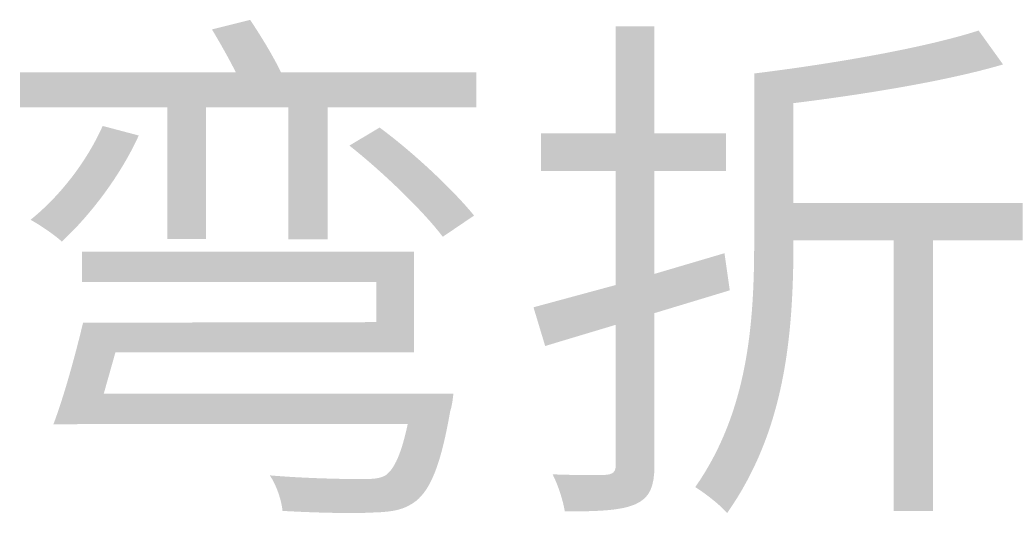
# Model space of a CAD drawing. Header units: millimetres. Extents: x 1387 to 2553, y -68 to 207.
# Drawn here: x 2449.83 to 2469.74, y -7.92 to 1.97 of the extents above; entities that cross this region are included whole.
import ezdxf

# ---------------------------------------------------------------- set-up
doc = ezdxf.new("R2010")
doc.units = ezdxf.units.MM
doc.layers.add('DIM', color=3, linetype='Continuous')
doc.styles.add('中文', font='')
doc.styles.get('中文').set_extended_font_data('宋体')

msp = doc.modelspace()

# ---------------------------------------------------------------- texts
at = {"layer": 'DIM', "color": 7, "insert": (2449.083257637044, 0.7087482696098277, 3.683008213618839), "char_height": 7.775999999999973, "width": 283.5059435165549, "attachment_point": 1, "style": '中文'}
msp.add_mtext('弯折出货', dxfattribs=at)

doc.saveas('drawing.dxf')
